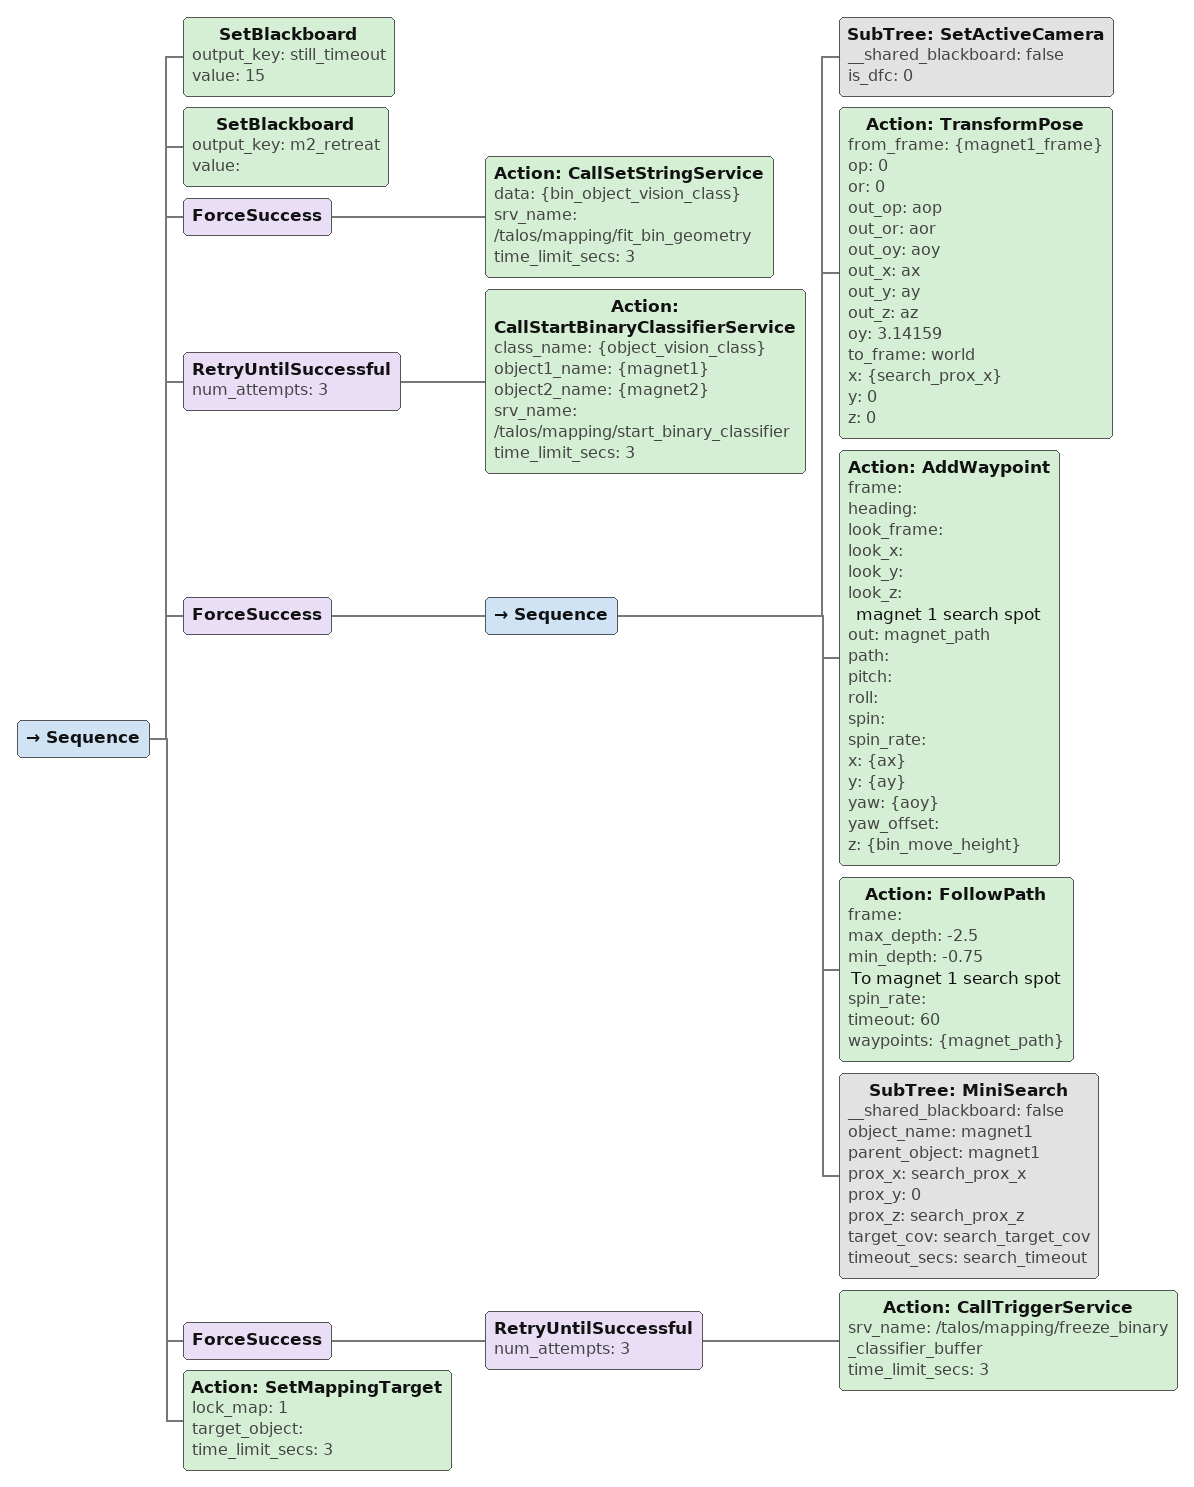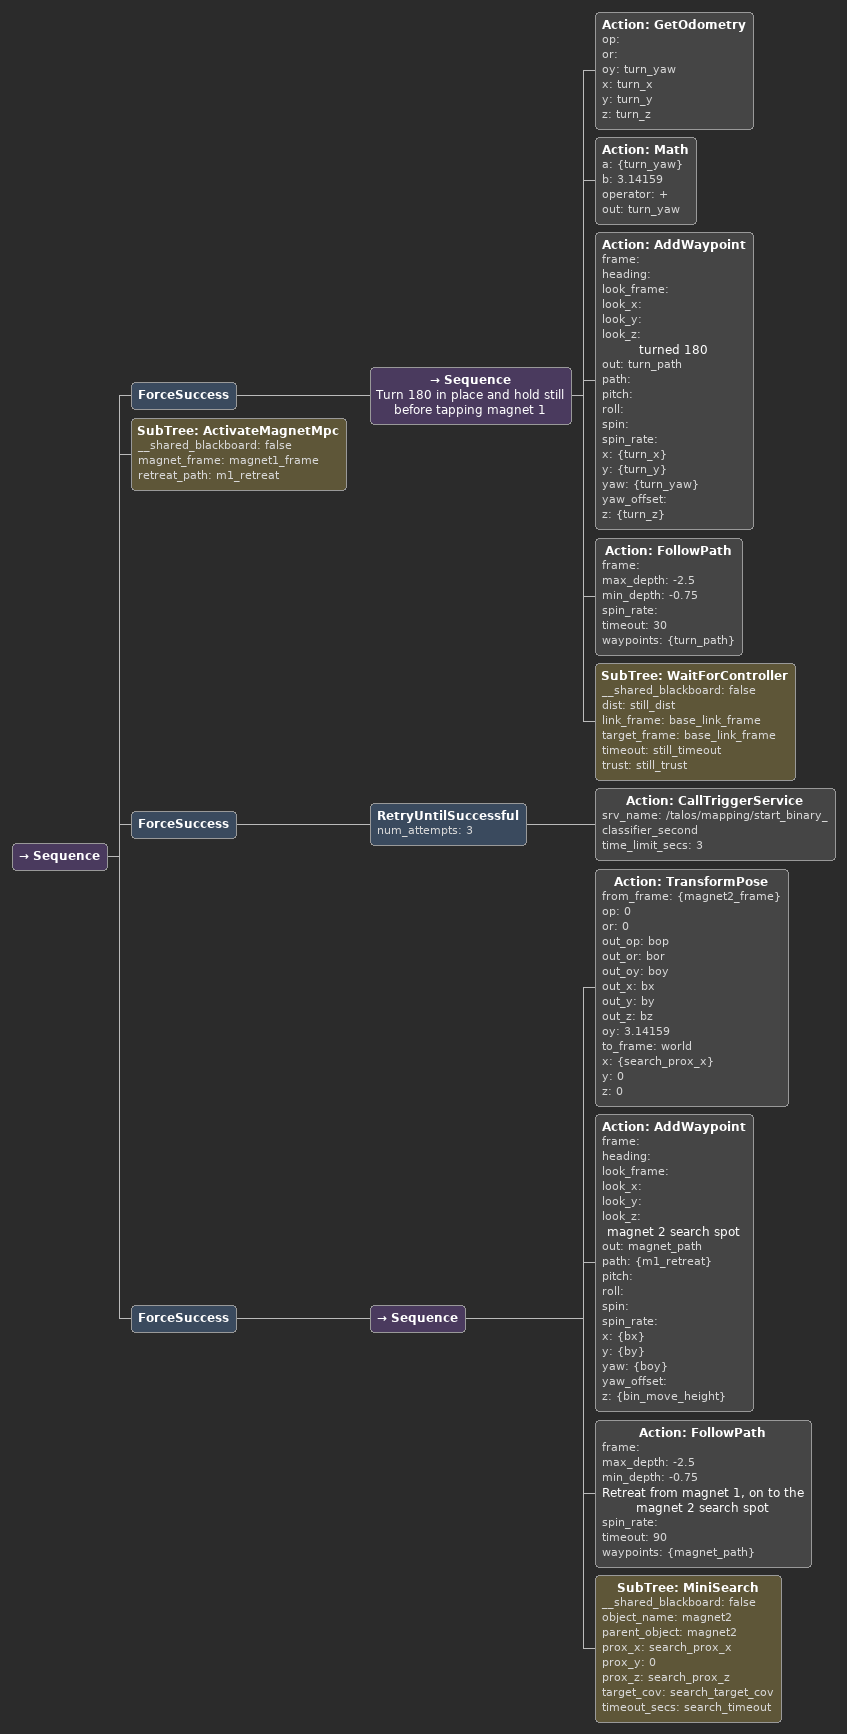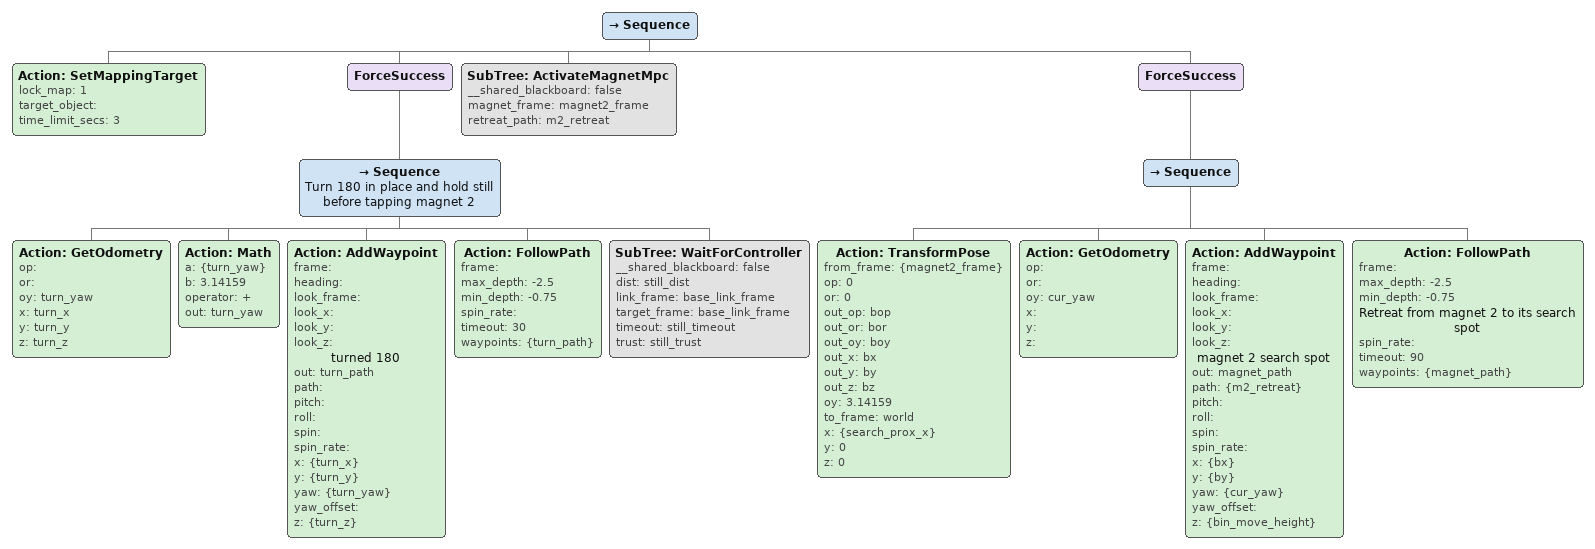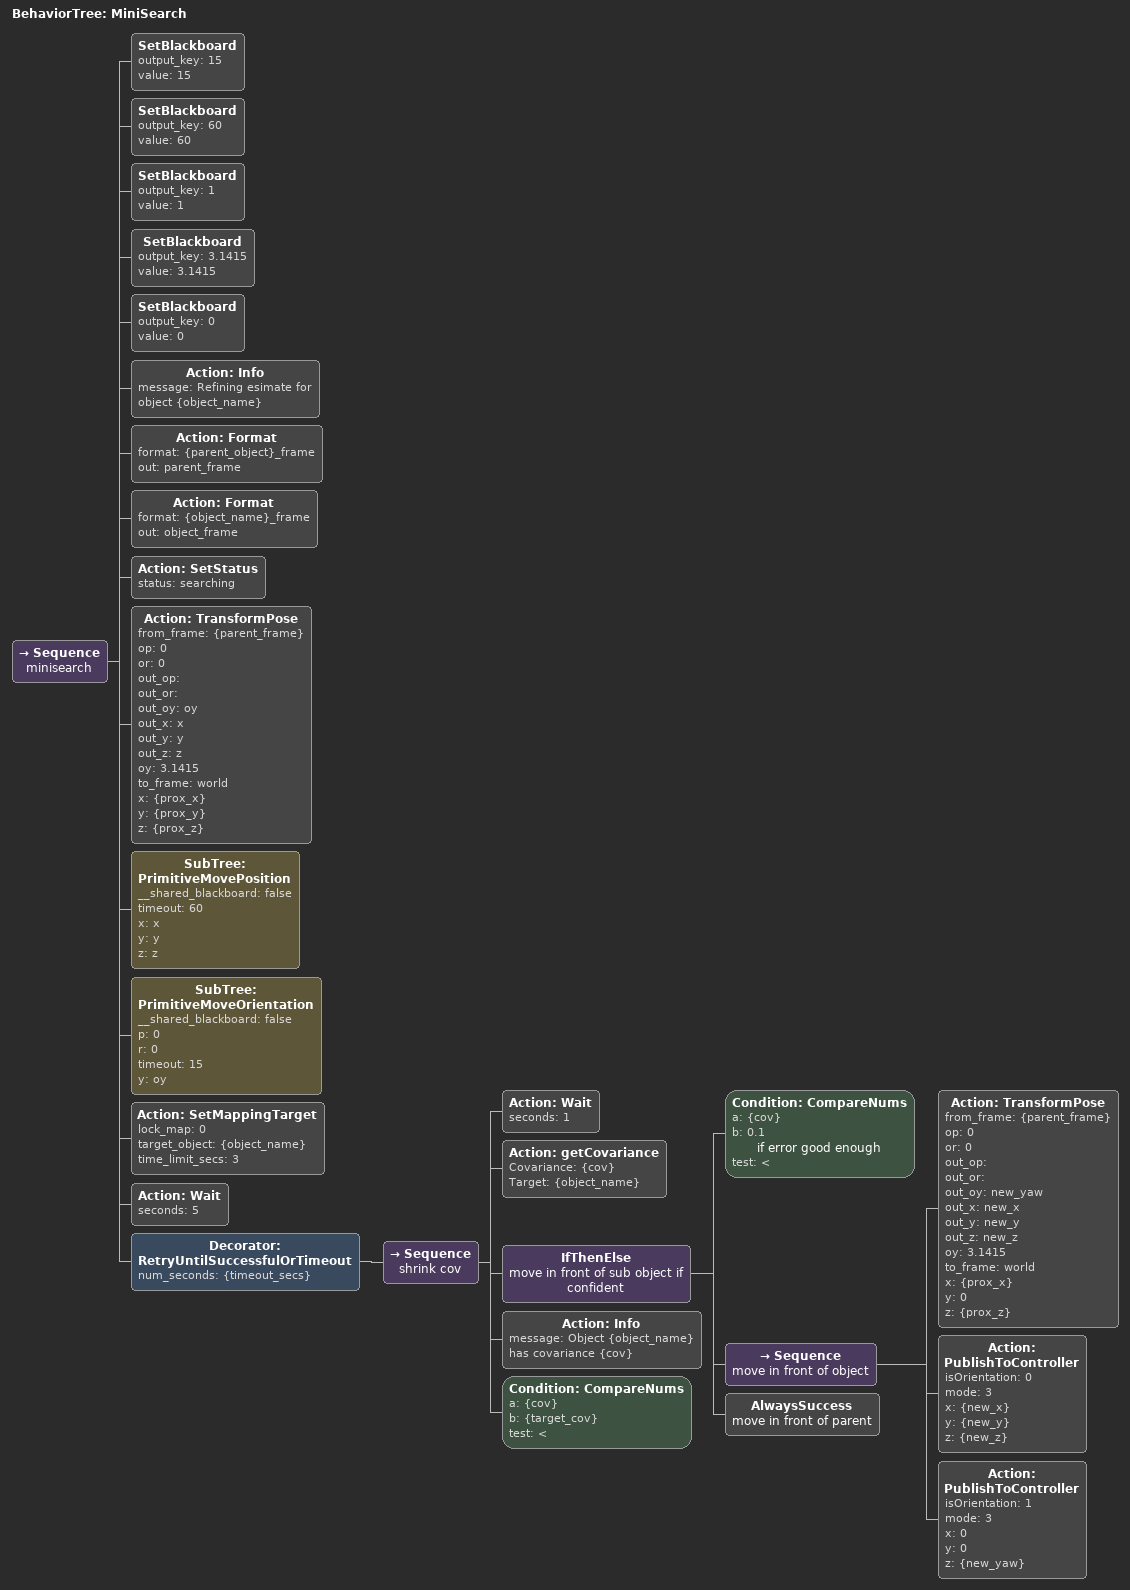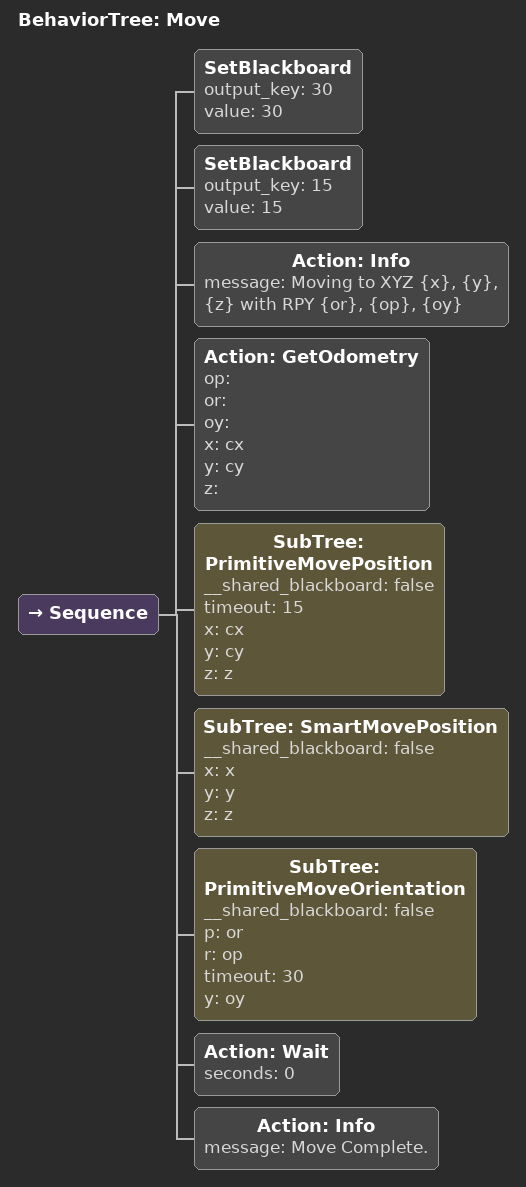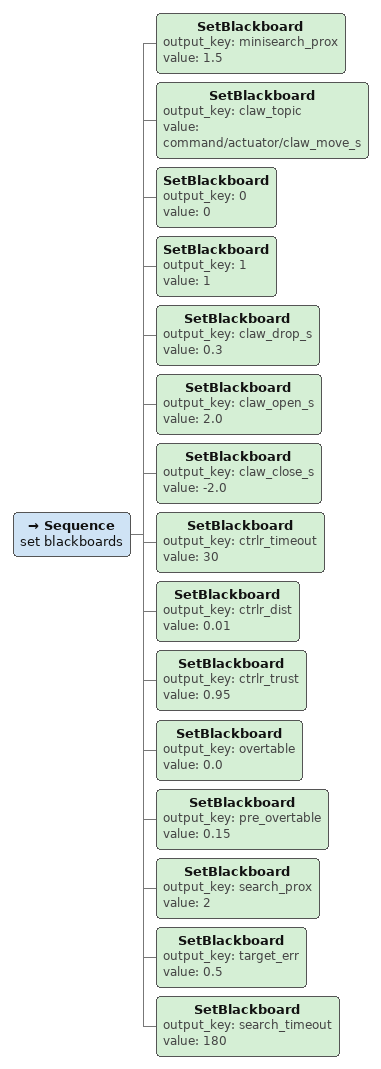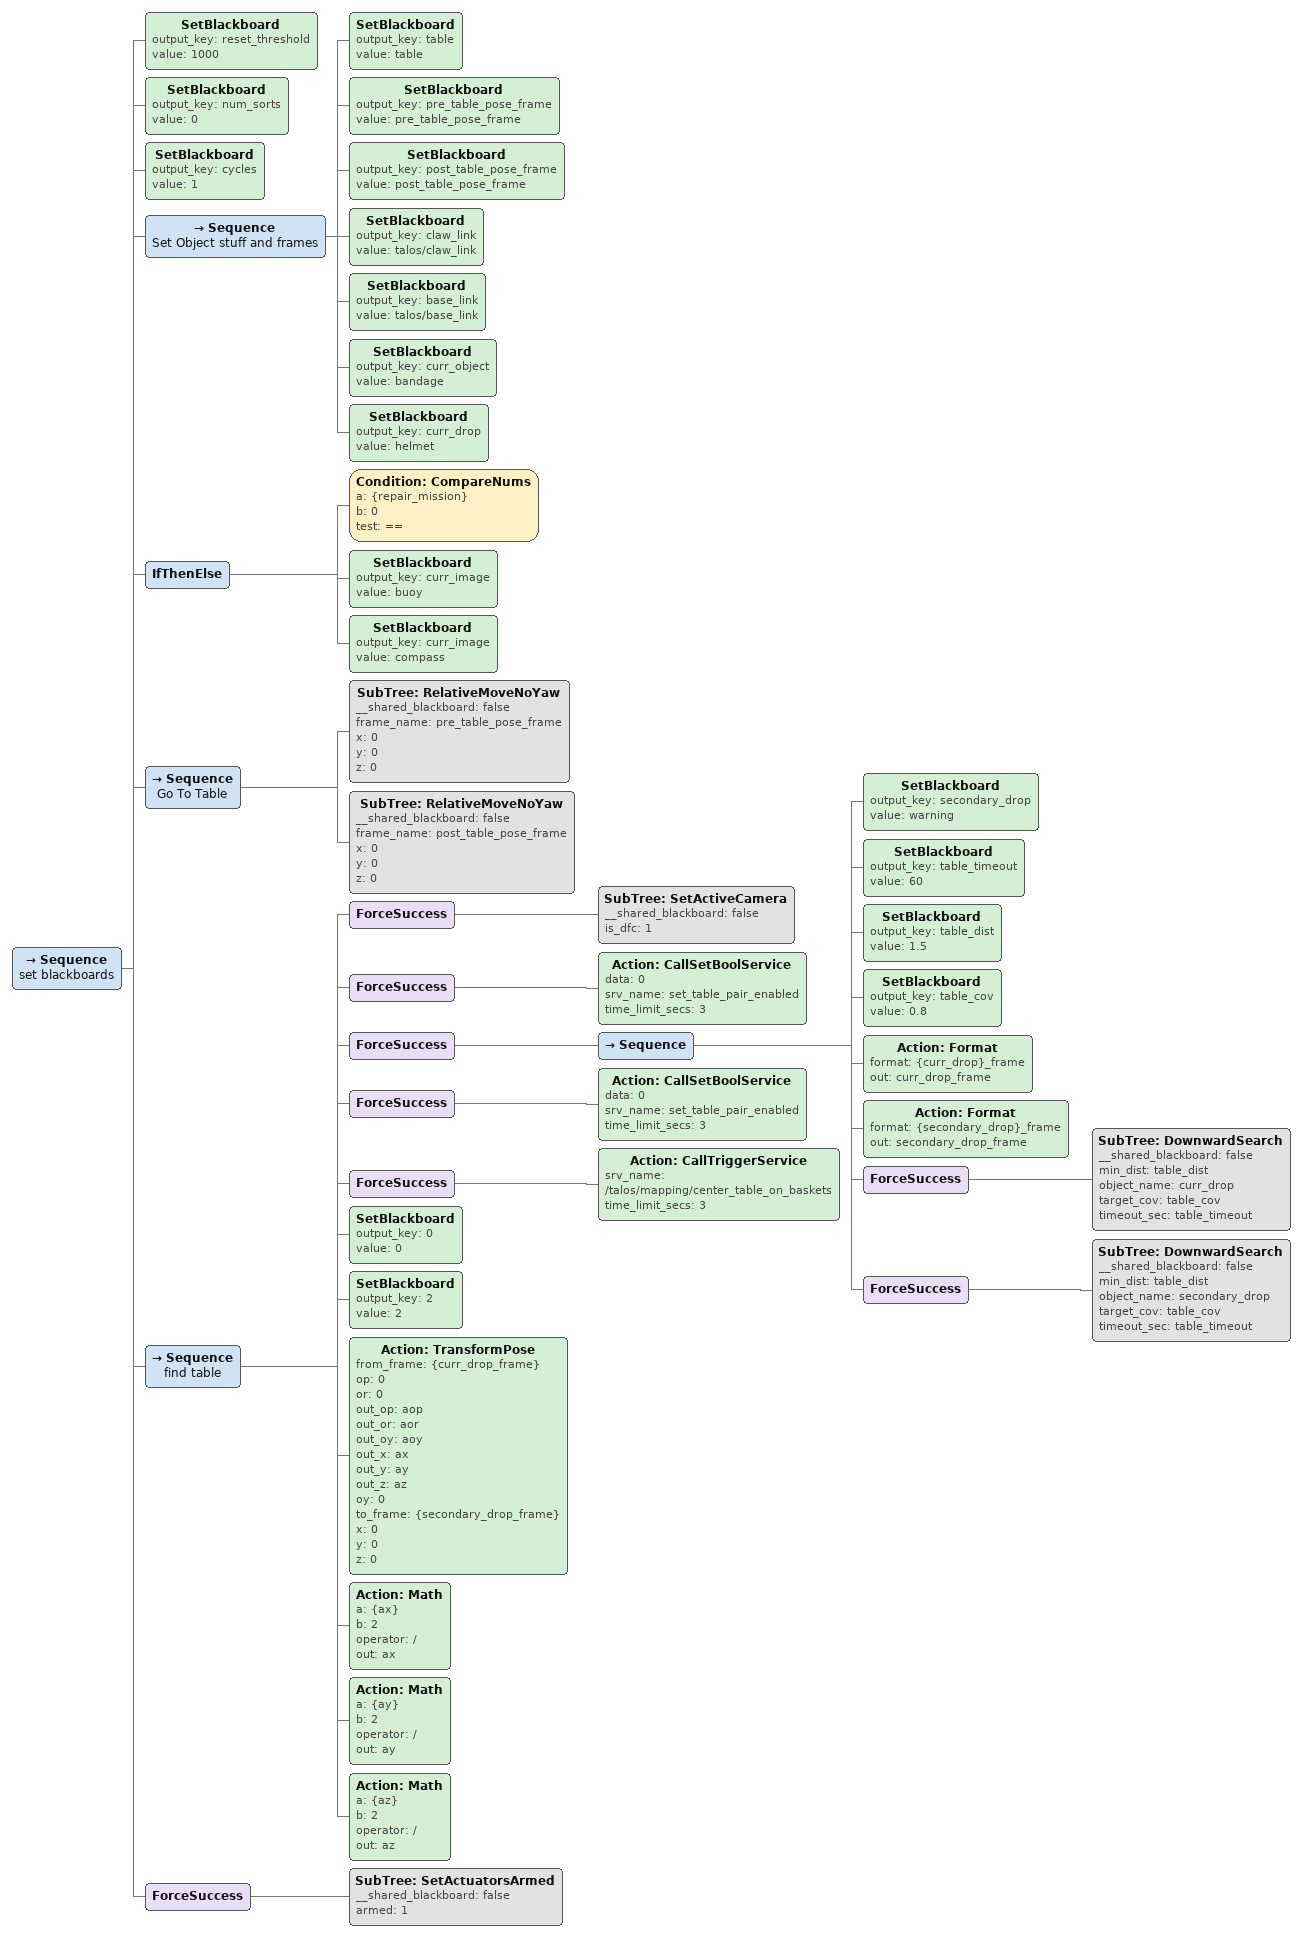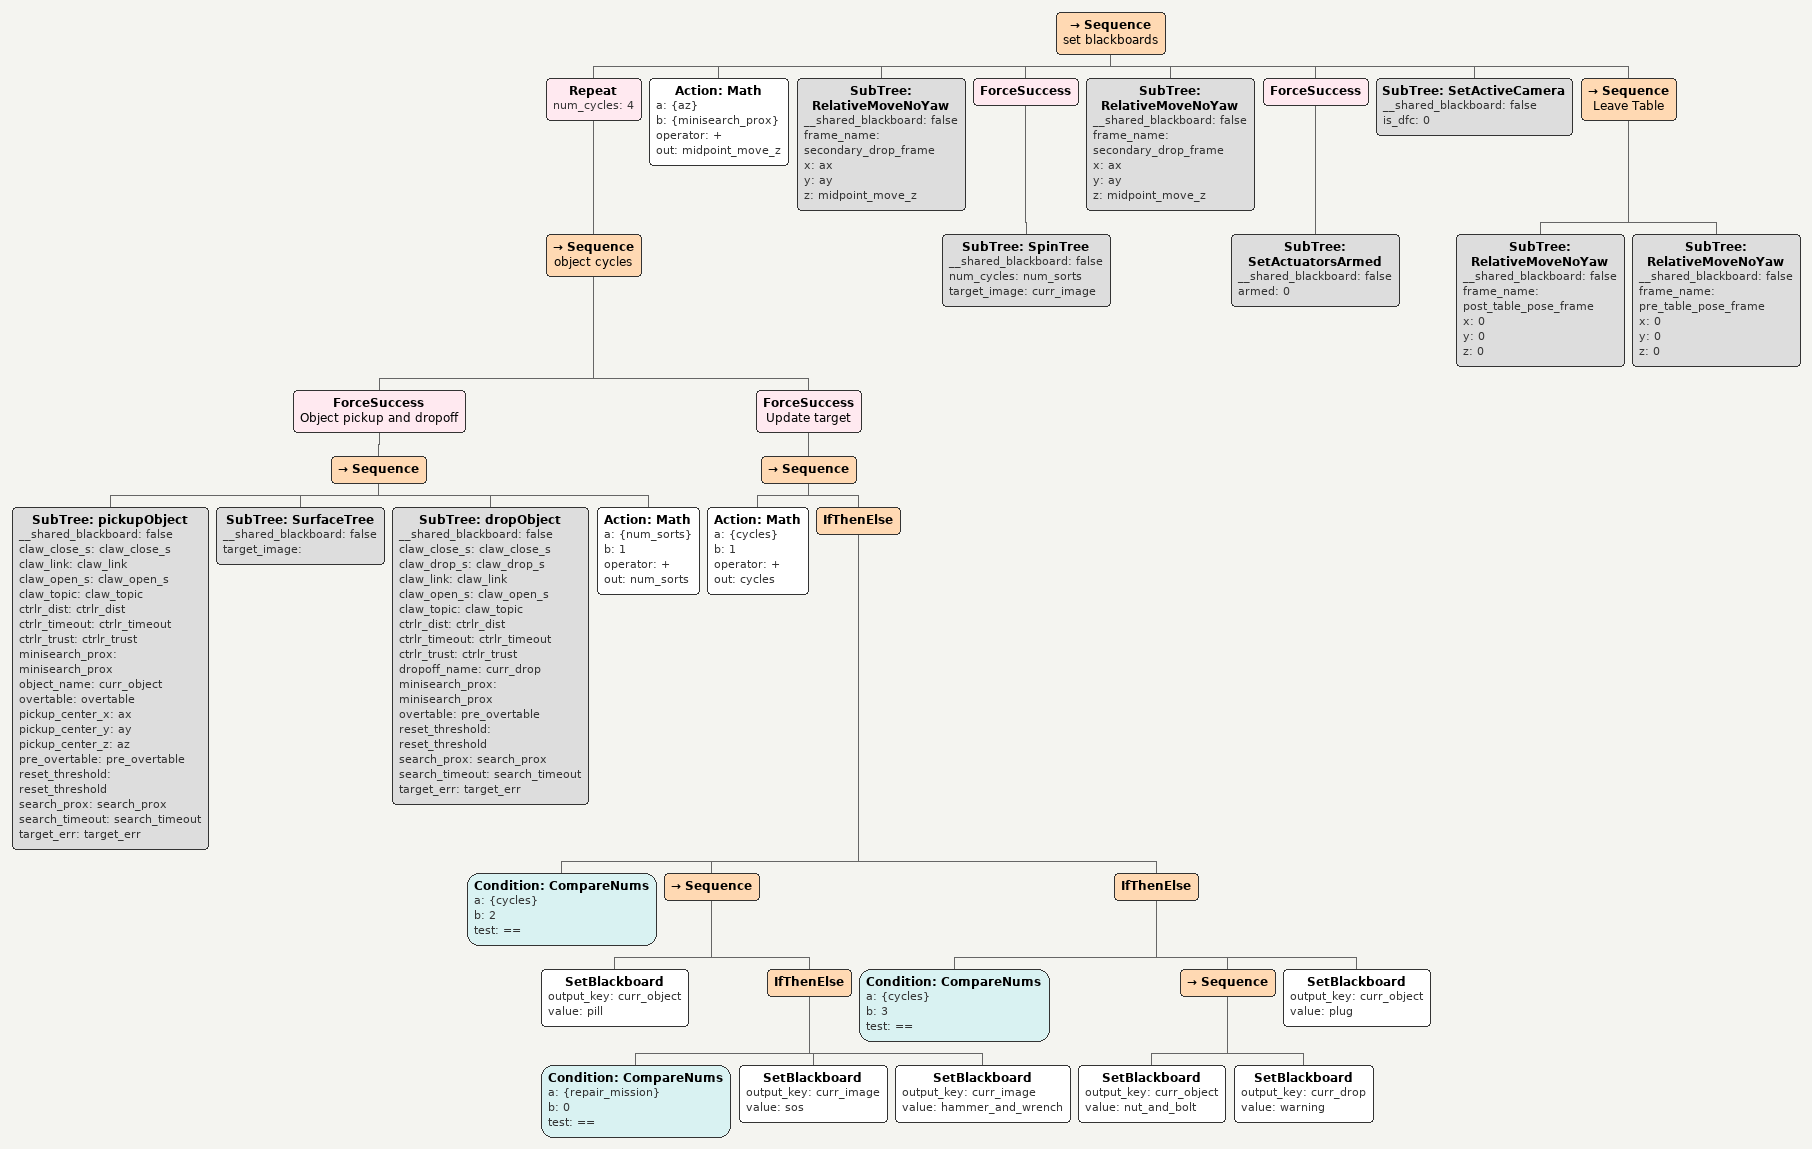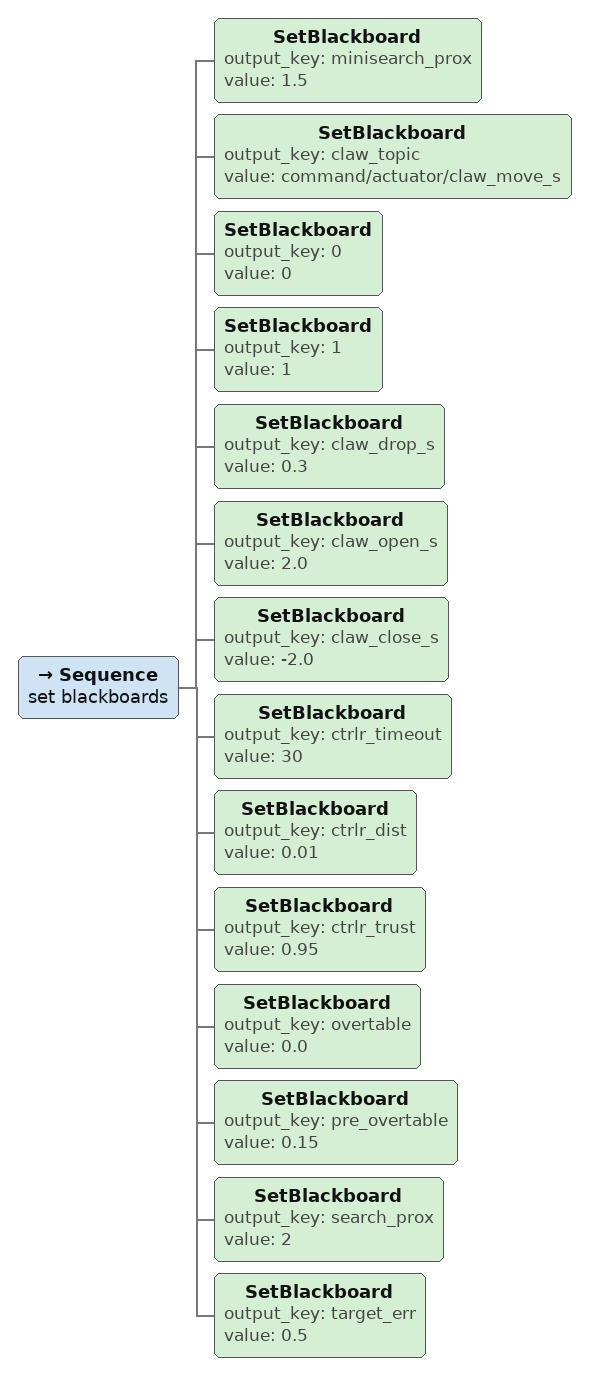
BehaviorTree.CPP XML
<Sequence>
    <SetBlackboard output_key="still_timeout" value="15"/>
    <SetBlackboard output_key="m2_retreat" value=""/>
    <ForceSuccess>
        <Action ID="CallSetStringService" data="{bin_object_vision_class}" srv_name="/talos/mapping/fit_bin_geometry" time_limit_secs="3"/>
    </ForceSuccess>
    <RetryUntilSuccessful num_attempts="3">
        <Action ID="CallStartBinaryClassifierService" class_name="{object_vision_class}" object1_name="{magnet1}" object2_name="{magnet2}" srv_name="/talos/mapping/start_binary_classifier" time_limit_secs="3"/>
    </RetryUntilSuccessful>
    <ForceSuccess>
        <Sequence>
            <SubTree ID="SetActiveCamera" __shared_blackboard="false" is_dfc="0"/>
            <Action ID="TransformPose" from_frame="{magnet1_frame}" op="0" or="0" out_op="aop" out_or="aor" out_oy="aoy" out_x="ax" out_y="ay" out_z="az" oy="3.14159" to_frame="world" x="{search_prox_x}" y="0" z="0"/>
            <Action ID="AddWaypoint" frame="" heading="" look_frame="" look_x="" look_y="" look_z="" name="magnet 1 search spot" out="magnet_path" path="" pitch="" roll="" spin="" spin_rate="" x="{ax}" y="{ay}" yaw="{aoy}" yaw_offset="" z="{bin_move_height}"/>
            <Action ID="FollowPath" frame="" max_depth="-2.5" min_depth="-0.75" name="To magnet 1 search spot" spin_rate="" timeout="60" waypoints="{magnet_path}"/>
            <SubTree ID="MiniSearch" __shared_blackboard="false" object_name="magnet1" parent_object="magnet1" prox_x="search_prox_x" prox_y="0" prox_z="search_prox_z" target_cov="search_target_cov" timeout_secs="search_timeout"/>
        </Sequence>
    </ForceSuccess>
    <ForceSuccess>
        <RetryUntilSuccessful num_attempts="3">
            <Action ID="CallTriggerService" srv_name="/talos/mapping/freeze_binary_classifier_buffer" time_limit_secs="3"/>
        </RetryUntilSuccessful>
    </ForceSuccess>
    <Action ID="SetMappingTarget" lock_map="1" target_object="" time_limit_secs="3"/>
</Sequence>

<Sequence>
    <ForceSuccess>
        <Sequence name="Turn 180 in place and hold still before tapping magnet 1">
            <Action ID="GetOdometry" op="" or="" oy="turn_yaw" x="turn_x" y="turn_y" z="turn_z"/>
            <Action ID="Math" a="{turn_yaw}" b="3.14159" operator="+" out="turn_yaw"/>
            <Action ID="AddWaypoint" frame="" heading="" look_frame="" look_x="" look_y="" look_z="" name="turned 180" out="turn_path" path="" pitch="" roll="" spin="" spin_rate="" x="{turn_x}" y="{turn_y}" yaw="{turn_yaw}" yaw_offset="" z="{turn_z}"/>
            <Action ID="FollowPath" frame="" max_depth="-2.5" min_depth="-0.75" spin_rate="" timeout="30" waypoints="{turn_path}"/>
            <SubTree ID="WaitForController" __shared_blackboard="false" dist="still_dist" link_frame="base_link_frame" target_frame="base_link_frame" timeout="still_timeout" trust="still_trust"/>
        </Sequence>
    </ForceSuccess>
    <SubTree ID="ActivateMagnetMpc" __shared_blackboard="false" magnet_frame="magnet1_frame" retreat_path="m1_retreat"/>
    <ForceSuccess>
        <RetryUntilSuccessful num_attempts="3">
            <Action ID="CallTriggerService" srv_name="/talos/mapping/start_binary_classifier_second" time_limit_secs="3"/>
        </RetryUntilSuccessful>
    </ForceSuccess>
    <ForceSuccess>
        <Sequence>
            <Action ID="TransformPose" from_frame="{magnet2_frame}" op="0" or="0" out_op="bop" out_or="bor" out_oy="boy" out_x="bx" out_y="by" out_z="bz" oy="3.14159" to_frame="world" x="{search_prox_x}" y="0" z="0"/>
            <Action ID="AddWaypoint" frame="" heading="" look_frame="" look_x="" look_y="" look_z="" name="magnet 2 search spot" out="magnet_path" path="{m1_retreat}" pitch="" roll="" spin="" spin_rate="" x="{bx}" y="{by}" yaw="{boy}" yaw_offset="" z="{bin_move_height}"/>
            <Action ID="FollowPath" frame="" max_depth="-2.5" min_depth="-0.75" name="Retreat from magnet 1, on to the magnet 2 search spot" spin_rate="" timeout="90" waypoints="{magnet_path}"/>
            <SubTree ID="MiniSearch" __shared_blackboard="false" object_name="magnet2" parent_object="magnet2" prox_x="search_prox_x" prox_y="0" prox_z="search_prox_z" target_cov="search_target_cov" timeout_secs="search_timeout"/>
        </Sequence>
    </ForceSuccess>
</Sequence>

<Sequence>
    <Action ID="SetMappingTarget" lock_map="1" target_object="" time_limit_secs="3"/>
    <ForceSuccess>
        <Sequence name="Turn 180 in place and hold still before tapping magnet 2">
            <Action ID="GetOdometry" op="" or="" oy="turn_yaw" x="turn_x" y="turn_y" z="turn_z"/>
            <Action ID="Math" a="{turn_yaw}" b="3.14159" operator="+" out="turn_yaw"/>
            <Action ID="AddWaypoint" frame="" heading="" look_frame="" look_x="" look_y="" look_z="" name="turned 180" out="turn_path" path="" pitch="" roll="" spin="" spin_rate="" x="{turn_x}" y="{turn_y}" yaw="{turn_yaw}" yaw_offset="" z="{turn_z}"/>
            <Action ID="FollowPath" frame="" max_depth="-2.5" min_depth="-0.75" spin_rate="" timeout="30" waypoints="{turn_path}"/>
            <SubTree ID="WaitForController" __shared_blackboard="false" dist="still_dist" link_frame="base_link_frame" target_frame="base_link_frame" timeout="still_timeout" trust="still_trust"/>
        </Sequence>
    </ForceSuccess>
    <SubTree ID="ActivateMagnetMpc" __shared_blackboard="false" magnet_frame="magnet2_frame" retreat_path="m2_retreat"/>
    <ForceSuccess>
        <Sequence>
            <Action ID="TransformPose" from_frame="{magnet2_frame}" op="0" or="0" out_op="bop" out_or="bor" out_oy="boy" out_x="bx" out_y="by" out_z="bz" oy="3.14159" to_frame="world" x="{search_prox_x}" y="0" z="0"/>
            <Action ID="GetOdometry" op="" or="" oy="cur_yaw" x="" y="" z=""/>
            <Action ID="AddWaypoint" frame="" heading="" look_frame="" look_x="" look_y="" look_z="" name="magnet 2 search spot" out="magnet_path" path="{m2_retreat}" pitch="" roll="" spin="" spin_rate="" x="{bx}" y="{by}" yaw="{cur_yaw}" yaw_offset="" z="{bin_move_height}"/>
            <Action ID="FollowPath" frame="" max_depth="-2.5" min_depth="-0.75" name="Retreat from magnet 2 to its search spot" spin_rate="" timeout="90" waypoints="{magnet_path}"/>
        </Sequence>
    </ForceSuccess>
</Sequence>

<BehaviorTree ID="MiniSearch">
    <Sequence name="minisearch">
        <SetBlackboard output_key="15" value="15"/>
        <SetBlackboard output_key="60" value="60"/>
        <SetBlackboard output_key="1" value="1"/>
        <SetBlackboard output_key="3.1415" value="3.1415"/>
        <SetBlackboard output_key="0" value="0"/>
        <Action ID="Info" message="Refining esimate for object {object_name}"/>
        <Action ID="Format" format="{parent_object}_frame" out="parent_frame"/>
        <Action ID="Format" format="{object_name}_frame" out="object_frame"/>
        <Action ID="SetStatus" status="searching"/>
        <Action ID="TransformPose" from_frame="{parent_frame}" op="0" or="0" out_op="" out_or="" out_oy="oy" out_x="x" out_y="y" out_z="z" oy="3.1415" to_frame="world" x="{prox_x}" y="{prox_y}" z="{prox_z}"/>
        <SubTree ID="PrimitiveMovePosition" __shared_blackboard="false" timeout="60" x="x" y="y" z="z"/>
        <SubTree ID="PrimitiveMoveOrientation" __shared_blackboard="false" p="0" r="0" timeout="15" y="oy"/>
        <Action ID="SetMappingTarget" lock_map="0" target_object="{object_name}" time_limit_secs="3"/>
        <Action ID="Wait" seconds="5"/>
        <Decorator ID="RetryUntilSuccessfulOrTimeout" num_seconds="{timeout_secs}">
            <Sequence name="shrink cov">
                <Action ID="Wait" seconds="1"/>
                <Action Covariance="{cov}" ID="getCovariance" Target="{object_name}"/>
                <IfThenElse name="move in front of sub object if confident">
                    <Condition ID="CompareNums" a="{cov}" b="0.1" name="if error good enough" test="&lt;"/>
                    <Sequence name="move in front of object">
                        <Action ID="TransformPose" from_frame="{parent_frame}" op="0" or="0" out_op="" out_or="" out_oy="new_yaw" out_x="new_x" out_y="new_y" out_z="new_z" oy="3.1415" to_frame="world" x="{prox_x}" y="0" z="{prox_z}"/>
                        <Action ID="PublishToController" isOrientation="0" mode="3" x="{new_x}" y="{new_y}" z="{new_z}"/>
                        <Action ID="PublishToController" isOrientation="1" mode="3" x="0" y="0" z="{new_yaw}"/>
                    </Sequence>
                    <AlwaysSuccess name="move in front of parent"/>
                </IfThenElse>
                <Action ID="Info" message="Object {object_name} has covariance {cov}"/>
                <Condition ID="CompareNums" a="{cov}" b="{target_cov}" test="&lt;"/>
            </Sequence>
        </Decorator>
    </Sequence>
</BehaviorTree>

<BehaviorTree ID="Move">
    <Sequence>
        <SetBlackboard output_key="30" value="30"/>
        <SetBlackboard output_key="15" value="15"/>
        <Action ID="Info" message="Moving to XYZ {x}, {y}, {z} with RPY {or}, {op}, {oy}"/>
        <Action ID="GetOdometry" op="" or="" oy="" x="cx" y="cy" z=""/>
        <SubTree ID="PrimitiveMovePosition" __shared_blackboard="false" timeout="15" x="cx" y="cy" z="z"/>
        <SubTree ID="SmartMovePosition" __shared_blackboard="false" x="x" y="y" z="z"/>
        <SubTree ID="PrimitiveMoveOrientation" __shared_blackboard="false" p="or" r="op" timeout="30" y="oy"/>
        <Action ID="Wait" seconds="0"/>
        <Action ID="Info" message="Move Complete."/>
    </Sequence>
</BehaviorTree>

<Sequence name="set blackboards">
    <SetBlackboard output_key="minisearch_prox" value="1.5"/>
    <SetBlackboard output_key="claw_topic" value="command/actuator/claw_move_s"/>
    <SetBlackboard output_key="0" value="0"/>
    <SetBlackboard output_key="1" value="1"/>
    <SetBlackboard output_key="claw_drop_s" value="0.3"/>
    <SetBlackboard output_key="claw_open_s" value="2.0"/>
    <SetBlackboard output_key="claw_close_s" value="-2.0"/>
    <SetBlackboard output_key="ctrlr_timeout" value="30"/>
    <SetBlackboard output_key="ctrlr_dist" value="0.01"/>
    <SetBlackboard output_key="ctrlr_trust" value="0.95"/>
    <SetBlackboard output_key="overtable" value="0.0"/>
    <SetBlackboard output_key="pre_overtable" value="0.15"/>
    <SetBlackboard output_key="search_prox" value="2"/>
    <SetBlackboard output_key="target_err" value="0.5"/>
    <SetBlackboard output_key="search_timeout" value="180"/>
</Sequence>

<Sequence name="set blackboards">
    <SetBlackboard output_key="reset_threshold" value="1000"/>
    <SetBlackboard output_key="num_sorts" value="0"/>
    <SetBlackboard output_key="cycles" value="1"/>
    <Sequence name="Set Object stuff and frames">
        <SetBlackboard output_key="table" value="table"/>
        <SetBlackboard output_key="pre_table_pose_frame" value="pre_table_pose_frame"/>
        <SetBlackboard output_key="post_table_pose_frame" value="post_table_pose_frame"/>
        <SetBlackboard output_key="claw_link" value="talos/claw_link"/>
        <SetBlackboard output_key="base_link" value="talos/base_link"/>
        <SetBlackboard output_key="curr_object" value="bandage"/>
        <SetBlackboard output_key="curr_drop" value="helmet"/>
    </Sequence>
    <IfThenElse>
        <Condition ID="CompareNums" a="{repair_mission}" b="0" test="=="/>
        <SetBlackboard output_key="curr_image" value="buoy"/>
        <SetBlackboard output_key="curr_image" value="compass"/>
    </IfThenElse>
    <Sequence name="Go To Table">
        <SubTree ID="RelativeMoveNoYaw" __shared_blackboard="false" frame_name="pre_table_pose_frame" x="0" y="0" z="0"/>
        <SubTree ID="RelativeMoveNoYaw" __shared_blackboard="false" frame_name="post_table_pose_frame" x="0" y="0" z="0"/>
    </Sequence>
    <Sequence name="find table">
        <ForceSuccess>
            <SubTree ID="SetActiveCamera" __shared_blackboard="false" is_dfc="1"/>
        </ForceSuccess>
        <ForceSuccess>
            <Action ID="CallSetBoolService" data="0" srv_name="set_table_pair_enabled" time_limit_secs="3"/>
        </ForceSuccess>
        <ForceSuccess>
            <Sequence>
                <SetBlackboard output_key="secondary_drop" value="warning"/>
                <SetBlackboard output_key="table_timeout" value="60"/>
                <SetBlackboard output_key="table_dist" value="1.5"/>
                <SetBlackboard output_key="table_cov" value="0.8"/>
                <Action ID="Format" format="{curr_drop}_frame" out="curr_drop_frame"/>
                <Action ID="Format" format="{secondary_drop}_frame" out="secondary_drop_frame"/>
                <ForceSuccess>
                    <SubTree ID="DownwardSearch" __shared_blackboard="false" min_dist="table_dist" object_name="curr_drop" target_cov="table_cov" timeout_sec="table_timeout"/>
                </ForceSuccess>
                <ForceSuccess>
                    <SubTree ID="DownwardSearch" __shared_blackboard="false" min_dist="table_dist" object_name="secondary_drop" target_cov="table_cov" timeout_sec="table_timeout"/>
                </ForceSuccess>
            </Sequence>
        </ForceSuccess>
        <ForceSuccess>
            <Action ID="CallSetBoolService" data="0" srv_name="set_table_pair_enabled" time_limit_secs="3"/>
        </ForceSuccess>
        <ForceSuccess>
            <Action ID="CallTriggerService" srv_name="/talos/mapping/center_table_on_baskets" time_limit_secs="3"/>
        </ForceSuccess>
        <SetBlackboard output_key="0" value="0"/>
        <SetBlackboard output_key="2" value="2"/>
        <Action ID="TransformPose" from_frame="{curr_drop_frame}" op="0" or="0" out_op="aop" out_or="aor" out_oy="aoy" out_x="ax" out_y="ay" out_z="az" oy="0" to_frame="{secondary_drop_frame}" x="0" y="0" z="0"/>
        <Action ID="Math" a="{ax}" b="2" operator="/" out="ax"/>
        <Action ID="Math" a="{ay}" b="2" operator="/" out="ay"/>
        <Action ID="Math" a="{az}" b="2" operator="/" out="az"/>
    </Sequence>
    <ForceSuccess>
        <SubTree ID="SetActuatorsArmed" __shared_blackboard="false" armed="1"/>
    </ForceSuccess>
</Sequence>

<Sequence name="set blackboards">
    <Repeat num_cycles="4">
        <Sequence name="object cycles">
            <ForceSuccess name="Object pickup and dropoff">
                <Sequence>
                    <SubTree ID="pickupObject" __shared_blackboard="false" claw_close_s="claw_close_s" claw_link="claw_link" claw_open_s="claw_open_s" claw_topic="claw_topic" ctrlr_dist="ctrlr_dist" ctrlr_timeout="ctrlr_timeout" ctrlr_trust="ctrlr_trust" minisearch_prox="minisearch_prox" object_name="curr_object" overtable="overtable" pickup_center_x="ax" pickup_center_y="ay" pickup_center_z="az" pre_overtable="pre_overtable" reset_threshold="reset_threshold" search_prox="search_prox" search_timeout="search_timeout" target_err="target_err"/>
                    <SubTree ID="SurfaceTree" __shared_blackboard="false" target_image=""/>
                    <SubTree ID="dropObject" __shared_blackboard="false" claw_close_s="claw_close_s" claw_drop_s="claw_drop_s" claw_link="claw_link" claw_open_s="claw_open_s" claw_topic="claw_topic" ctrlr_dist="ctrlr_dist" ctrlr_timeout="ctrlr_timeout" ctrlr_trust="ctrlr_trust" dropoff_name="curr_drop" minisearch_prox="minisearch_prox" overtable="pre_overtable" reset_threshold="reset_threshold" search_prox="search_prox" search_timeout="search_timeout" target_err="target_err"/>
                    <Action ID="Math" a="{num_sorts}" b="1" operator="+" out="num_sorts"/>
                </Sequence>
            </ForceSuccess>
            <ForceSuccess name="Update target">
                <Sequence>
                    <Action ID="Math" a="{cycles}" b="1" operator="+" out="cycles"/>
                    <IfThenElse>
                        <Condition ID="CompareNums" a="{cycles}" b="2" test="=="/>
                        <Sequence>
                            <SetBlackboard output_key="curr_object" value="pill"/>
                            <IfThenElse>
                                <Condition ID="CompareNums" a="{repair_mission}" b="0" test="=="/>
                                <SetBlackboard output_key="curr_image" value="sos"/>
                                <SetBlackboard output_key="curr_image" value="hammer_and_wrench"/>
                            </IfThenElse>
                        </Sequence>
                        <IfThenElse>
                            <Condition ID="CompareNums" a="{cycles}" b="3" test="=="/>
                            <Sequence>
                                <SetBlackboard output_key="curr_object" value="nut_and_bolt"/>
                                <SetBlackboard output_key="curr_drop" value="warning"/>
                            </Sequence>
                            <SetBlackboard output_key="curr_object" value="plug"/>
                        </IfThenElse>
                    </IfThenElse>
                </Sequence>
            </ForceSuccess>
        </Sequence>
    </Repeat>
    <Action ID="Math" a="{az}" b="{minisearch_prox}" operator="+" out="midpoint_move_z"/>
    <SubTree ID="RelativeMoveNoYaw" __shared_blackboard="false" frame_name="secondary_drop_frame" x="ax" y="ay" z="midpoint_move_z"/>
    <ForceSuccess>
        <SubTree ID="SpinTree" __shared_blackboard="false" num_cycles="num_sorts" target_image="curr_image"/>
    </ForceSuccess>
    <SubTree ID="RelativeMoveNoYaw" __shared_blackboard="false" frame_name="secondary_drop_frame" x="ax" y="ay" z="midpoint_move_z"/>
    <ForceSuccess>
        <SubTree ID="SetActuatorsArmed" __shared_blackboard="false" armed="0"/>
    </ForceSuccess>
    <SubTree ID="SetActiveCamera" __shared_blackboard="false" is_dfc="0"/>
    <Sequence name="Leave Table">
        <SubTree ID="RelativeMoveNoYaw" __shared_blackboard="false" frame_name="post_table_pose_frame" x="0" y="0" z="0"/>
        <SubTree ID="RelativeMoveNoYaw" __shared_blackboard="false" frame_name="pre_table_pose_frame" x="0" y="0" z="0"/>
    </Sequence>
</Sequence>

<Sequence name="set blackboards">
    <SetBlackboard output_key="minisearch_prox" value="1.5"/>
    <SetBlackboard output_key="claw_topic" value="command/actuator/claw_move_s"/>
    <SetBlackboard output_key="0" value="0"/>
    <SetBlackboard output_key="1" value="1"/>
    <SetBlackboard output_key="claw_drop_s" value="0.3"/>
    <SetBlackboard output_key="claw_open_s" value="2.0"/>
    <SetBlackboard output_key="claw_close_s" value="-2.0"/>
    <SetBlackboard output_key="ctrlr_timeout" value="30"/>
    <SetBlackboard output_key="ctrlr_dist" value="0.01"/>
    <SetBlackboard output_key="ctrlr_trust" value="0.95"/>
    <SetBlackboard output_key="overtable" value="0.0"/>
    <SetBlackboard output_key="pre_overtable" value="0.15"/>
    <SetBlackboard output_key="search_prox" value="2"/>
    <SetBlackboard output_key="target_err" value="0.5"/>
</Sequence>
